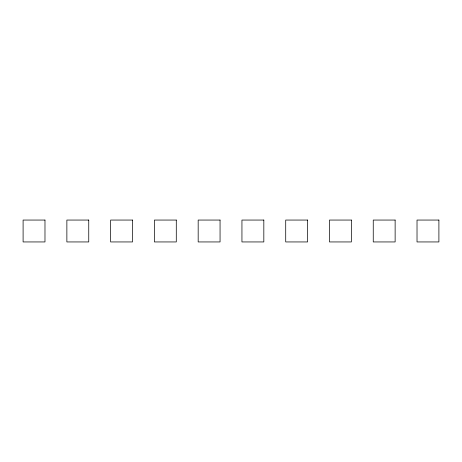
<?xml version="1.0" encoding="UTF-8"?>
<svg xmlns="http://www.w3.org/2000/svg" width="462" height="462" viewBox="0 0 462 462"><rect width="100%" height="100%" fill="white"/><g stroke="black" fill="none" stroke-linecap="round" stroke-linejoin="round"><path stroke-width="0.69" d="M44.981 220.056L23.1 220.056L23.1 241.944L44.981 241.944L44.981 220.056M88.75 220.056L66.869 220.056L66.869 241.944L88.75 241.944L88.75 220.056M132.519 220.056L110.637 220.056L110.637 241.944L132.519 241.944L132.519 220.056M176.288 220.056L154.406 220.056L154.406 241.944L176.288 241.944L176.288 220.056M220.056 220.056L198.175 220.056L198.175 241.944L220.056 241.944L220.056 220.056M263.825 220.056L241.944 220.056L241.944 241.944L263.825 241.944L263.825 220.056M307.594 220.056L285.712 220.056L285.712 241.944L307.594 241.944L307.594 220.056M351.363 220.056L329.481 220.056L329.481 241.944L351.363 241.944L351.363 220.056M395.131 220.056L373.25 220.056L373.25 241.944L395.131 241.944L395.131 220.056M438.9 220.056L417.019 220.056L417.019 241.944L438.9 241.944L438.9 220.056"/></g></svg>
